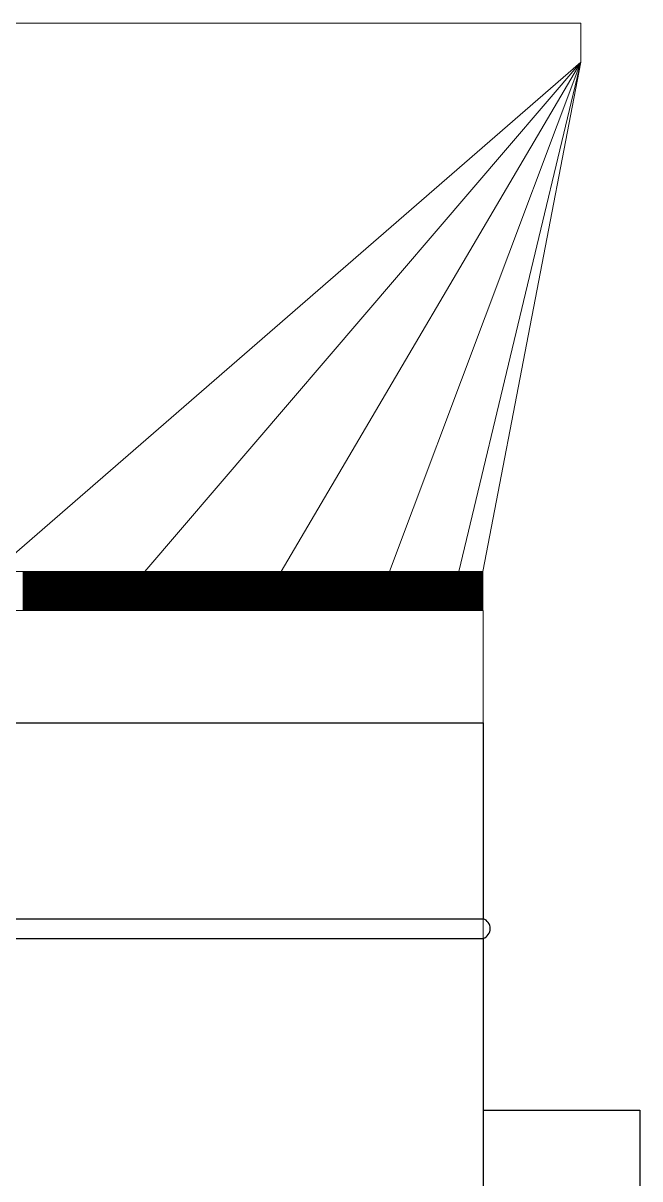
# Model space of a CAD drawing. Extents: x -57174 to 10055, y -18330 to 89882.
# Drawn here: x -39091.1 to -38933.6, y 67433 to 67728.1 of the extents above; entities that cross this region are included whole.
import ezdxf

# ---------------------------------------------------------------- set-up
doc = ezdxf.new("R2010")
doc.units = 0
doc.header["$LTSCALE"] = 50
doc.header["$MEASUREMENT"] = 0
doc.layers.get('0').update_dxf_attribs({"color": 8, "linetype": 'CONTINUOUS'})
doc.layers.add('CAV', color=150, linetype='CONTINUOUS')
doc.layers.add('SUPPLY', color=6, linetype='CONTINUOUS')

# ---------------------------------------------------------------- blocks, each defined once
blk = doc.blocks.new('CAV 250 DIA')
for p, q in [((0, 400), (250, 400)), ((250, 400), (250, 350)), ((0, 350), (250, 350)), ((0, 345), (250, 345)), ((250, 345), (250, 55)), ((250, 301.14), (290, 301.14)), ((290, 301.14), (290, 119.14))]:
    blk.add_line(p, q)
blk.add_arc((249.12, 347.5), 2.65, 289.4366, 70.5634)

msp = doc.modelspace()

# ---------------------------------------------------------------- linework, layer by layer
at = {"layer": 'SUPPLY', "lineweight": 0}
msp.add_line((-38973.59, 67578.11, 3375), (-38973.59, 67107.28, 3375), dxfattribs=at)
at = {"layer": 'SUPPLY', "lineweight": 0, "elevation": 3592.94, "flags": 128}
for points in [[(-39098.61, 67588.12), (-38948.71, 67718.11), (-38948.71, 67728.11), (-39248.49, 67728.11)], [(-38973.7, 67588.12), (-39223.5, 67588.12), (-39248.49, 67718.11)], [(-38997.55, 67588.12), (-38948.71, 67718.11), (-39060.01, 67588.12)], [(-38979.81, 67588.12), (-38948.71, 67718.11), (-39025.19, 67588.12)], [(-38973.7, 67588.12), (-38948.71, 67718.11)], [(-38973.7, 67578.11), (-39223.5, 67578.11), (-39223.5, 67588.12)], [(-39091.09, 67588.12), (-39091.09, 67578.11)], [(-39090.83, 67588.12), (-39090.83, 67578.11)], [(-39090.63, 67588.12), (-39090.63, 67578.11)], [(-39090.38, 67588.12), (-39090.38, 67578.11)], [(-39090.17, 67588.12), (-39090.17, 67578.11)], [(-39090.15, 67588.12), (-39090.15, 67578.11)], [(-39089.9, 67588.12), (-39089.9, 67578.11)], [(-39089.7, 67588.12), (-39089.7, 67578.11)], [(-39089.45, 67588.12), (-39089.45, 67578.11)], [(-39089.24, 67588.12), (-39089.24, 67578.11)], [(-39089.22, 67588.12), (-39089.22, 67578.11)], [(-39088.97, 67588.12), (-39088.97, 67578.11)], [(-39088.75, 67588.12), (-39088.75, 67578.11)], [(-39088.51, 67588.12), (-39088.51, 67578.11)], [(-39088.29, 67588.12), (-39088.29, 67578.11)], [(-39088.28, 67588.12), (-39088.28, 67578.11)], [(-39088.03, 67588.12), (-39088.03, 67578.11)], [(-39087.82, 67588.12), (-39087.82, 67578.11)], [(-39087.57, 67588.12), (-39087.57, 67578.11)], [(-39087.36, 67588.12), (-39087.36, 67578.11)], [(-39087.35, 67588.12), (-39087.35, 67578.11)], [(-39087.1, 67588.12), (-39087.1, 67578.11)], [(-39086.89, 67588.12), (-39086.89, 67578.11)], [(-39086.64, 67588.12), (-39086.64, 67578.11)], [(-39086.43, 67588.12), (-39086.43, 67578.11)], [(-39086.42, 67588.12), (-39086.42, 67578.11)], [(-39086.16, 67588.12), (-39086.16, 67578.11)], [(-39085.96, 67588.12), (-39085.96, 67578.11)], [(-39085.71, 67588.12), (-39085.71, 67578.11)], [(-39085.5, 67588.12), (-39085.5, 67578.11)], [(-39085.47, 67588.12), (-39085.47, 67578.11)], [(-39085.23, 67588.12), (-39085.23, 67578.11)], [(-39085.01, 67588.12), (-39085.01, 67578.11)], [(-39084.78, 67588.12), (-39084.78, 67578.11)], [(-39084.55, 67588.12), (-39084.55, 67578.11)], [(-39084.54, 67588.12), (-39084.54, 67578.11)], [(-39084.29, 67588.12), (-39084.29, 67578.11)], [(-39084.08, 67588.12), (-39084.08, 67578.11)], [(-39083.83, 67588.12), (-39083.83, 67578.11)], [(-39083.62, 67588.12), (-39083.62, 67578.11)], [(-39083.61, 67588.12), (-39083.61, 67578.11)], [(-39083.36, 67588.12), (-39083.36, 67578.11)], [(-39083.15, 67588.12), (-39083.15, 67578.11)], [(-39082.9, 67588.12), (-39082.9, 67578.11)], [(-39082.69, 67588.12), (-39082.69, 67578.11)], [(-39082.68, 67588.12), (-39082.68, 67578.11)], [(-39082.43, 67588.12), (-39082.43, 67578.11)], [(-39082.22, 67588.12), (-39082.22, 67578.11)], [(-39081.97, 67588.12), (-39081.97, 67578.11)], [(-39081.76, 67588.12), (-39081.76, 67578.11)], [(-39081.75, 67588.12), (-39081.75, 67578.11)], [(-39081.49, 67588.12), (-39081.49, 67578.11)], [(-39081.29, 67588.12), (-39081.29, 67578.11)], [(-39081.04, 67588.12), (-39081.04, 67578.11)], [(-39080.83, 67588.12), (-39080.83, 67578.11)], [(-39080.81, 67588.12), (-39080.81, 67578.11)], [(-39080.56, 67588.12), (-39080.56, 67578.11)], [(-39080.36, 67588.12), (-39080.36, 67578.11)], [(-39080.11, 67588.12), (-39080.11, 67578.11)], [(-39079.9, 67588.12), (-39079.9, 67578.11)], [(-39079.88, 67588.12), (-39079.88, 67578.11)], [(-39079.63, 67588.12), (-39079.63, 67578.11)], [(-39079.43, 67588.12), (-39079.43, 67578.11)], [(-39079.19, 67588.12), (-39079.19, 67578.11)], [(-39078.98, 67588.12), (-39078.98, 67578.11)], [(-39078.95, 67588.12), (-39078.95, 67578.11)], [(-39078.72, 67588.12), (-39078.72, 67578.11)], [(-39078.51, 67588.12), (-39078.51, 67578.11)], [(-39078.26, 67588.12), (-39078.26, 67578.11)], [(-39078.05, 67588.12), (-39078.05, 67578.11)], [(-39078.04, 67588.12), (-39078.04, 67578.11)], [(-39077.79, 67588.12), (-39077.79, 67578.11)], [(-39077.58, 67588.12), (-39077.58, 67578.11)], [(-39077.33, 67588.12), (-39077.33, 67578.11)], [(-39077.12, 67588.12), (-39077.12, 67578.11)], [(-39077.11, 67588.12), (-39077.11, 67578.11)], [(-39076.85, 67588.12), (-39076.85, 67578.11)], [(-39076.65, 67588.12), (-39076.65, 67578.11)], [(-39076.41, 67588.12), (-39076.41, 67578.11)], [(-39076.2, 67588.12), (-39076.2, 67578.11)], [(-39076.17, 67588.12), (-39076.17, 67578.11)], [(-39075.94, 67588.12), (-39075.94, 67578.11)], [(-39075.73, 67588.12), (-39075.73, 67578.11)], [(-39075.48, 67588.12), (-39075.48, 67578.11)], [(-39075.27, 67588.12), (-39075.27, 67578.11)], [(-39075.26, 67588.12), (-39075.26, 67578.11)], [(-39075.01, 67588.12), (-39075.01, 67578.11)], [(-39074.8, 67588.12), (-39074.8, 67578.11)], [(-39074.56, 67588.12), (-39074.56, 67578.11)], [(-39074.36, 67588.12), (-39074.36, 67578.11)], [(-39074.33, 67588.12), (-39074.33, 67578.11)], [(-39074.09, 67588.12), (-39074.09, 67578.11)], [(-39073.88, 67588.12), (-39073.88, 67578.11)], [(-39073.63, 67588.12), (-39073.63, 67578.11)], [(-39073.43, 67588.12), (-39073.43, 67578.11)], [(-39073.41, 67588.12), (-39073.41, 67578.11)], [(-39073.17, 67588.12), (-39073.17, 67578.11)], [(-39072.97, 67588.12), (-39072.97, 67578.11)], [(-39072.72, 67588.12), (-39072.72, 67578.11)], [(-39072.51, 67588.12), (-39072.51, 67578.11)], [(-39072.49, 67588.12), (-39072.49, 67578.11)], [(-39072.24, 67588.12), (-39072.24, 67578.11)], [(-39072.05, 67588.12), (-39072.05, 67578.11)], [(-39071.8, 67588.12), (-39071.8, 67578.11)], [(-39071.59, 67588.12), (-39071.59, 67578.11)], [(-39071.58, 67588.12), (-39071.58, 67578.11)], [(-39071.33, 67588.12), (-39071.33, 67578.11)], [(-39071.12, 67588.12), (-39071.12, 67578.11)], [(-39070.88, 67588.12), (-39070.88, 67578.11)], [(-39070.68, 67588.12), (-39070.68, 67578.11)], [(-39070.66, 67588.12), (-39070.66, 67578.11)], [(-39070.41, 67588.12), (-39070.41, 67578.11)], [(-39070.22, 67588.12), (-39070.22, 67578.11)], [(-39069.97, 67588.12), (-39069.97, 67578.11)], [(-39069.76, 67588.12), (-39069.76, 67578.11)], [(-39069.75, 67588.12), (-39069.75, 67578.11)], [(-39069.51, 67588.12), (-39069.51, 67578.11)], [(-39069.3, 67588.12), (-39069.3, 67578.11)], [(-39069.05, 67588.12), (-39069.05, 67578.11)], [(-39068.84, 67588.12), (-39068.84, 67578.11)], [(-39068.83, 67588.12), (-39068.83, 67578.11)], [(-39068.59, 67588.12), (-39068.59, 67578.11)], [(-39068.39, 67588.12), (-39068.39, 67578.11)], [(-39068.15, 67588.12), (-39068.15, 67578.11)], [(-39067.94, 67588.12), (-39067.94, 67578.11)], [(-39067.91, 67588.12), (-39067.91, 67578.11)], [(-39067.68, 67588.12), (-39067.68, 67578.11)], [(-39067.47, 67588.12), (-39067.47, 67578.11)], [(-39067.23, 67588.12), (-39067.23, 67578.11)], [(-39067.03, 67588.12), (-39067.03, 67578.11)], [(-39067.01, 67588.12), (-39067.01, 67578.11)], [(-39066.78, 67588.12), (-39066.78, 67578.11)], [(-39066.57, 67588.12), (-39066.57, 67578.11)], [(-39066.33, 67588.12), (-39066.33, 67578.11)], [(-39066.13, 67588.12), (-39066.13, 67578.11)], [(-39066.11, 67588.12), (-39066.11, 67578.11)], [(-39065.86, 67588.12), (-39065.86, 67578.11)], [(-39065.65, 67588.12), (-39065.65, 67578.11)], [(-39065.42, 67588.12), (-39065.42, 67578.11)], [(-39065.21, 67588.12), (-39065.21, 67578.11)], [(-39065.19, 67588.12), (-39065.19, 67578.11)], [(-39064.96, 67588.12), (-39064.96, 67578.11)], [(-39064.75, 67588.12), (-39064.75, 67578.11)], [(-39064.51, 67588.12), (-39064.51, 67578.11)], [(-39064.31, 67588.12), (-39064.31, 67578.11)], [(-39064.29, 67588.12), (-39064.29, 67578.11)], [(-39064.06, 67588.12), (-39064.06, 67578.11)], [(-39063.85, 67588.12), (-39063.85, 67578.11)], [(-39063.61, 67588.12), (-39063.61, 67578.11)], [(-39063.41, 67588.12), (-39063.41, 67578.11)], [(-39063.39, 67588.12), (-39063.39, 67578.11)], [(-39063.15, 67588.12), (-39063.15, 67578.11)], [(-39062.95, 67588.12), (-39062.95, 67578.11)], [(-39062.71, 67588.12), (-39062.71, 67578.11)], [(-39062.5, 67588.12), (-39062.5, 67578.11)], [(-39062.49, 67588.12), (-39062.49, 67578.11)], [(-39062.25, 67588.12), (-39062.25, 67578.11)], [(-39062.05, 67588.12), (-39062.05, 67578.11)], [(-39061.81, 67588.12), (-39061.81, 67578.11)], [(-39061.62, 67588.12), (-39061.62, 67578.11)], [(-39061.59, 67588.12), (-39061.59, 67578.11)], [(-39061.35, 67588.12), (-39061.35, 67578.11)], [(-39061.16, 67588.12), (-39061.16, 67578.11)], [(-39060.91, 67588.12), (-39060.91, 67578.11)], [(-39060.72, 67588.12), (-39060.72, 67578.11)], [(-39060.7, 67588.12), (-39060.7, 67578.11)], [(-39060.47, 67588.12), (-39060.47, 67578.11)], [(-39060.26, 67588.12), (-39060.26, 67578.11)], [(-39060.02, 67588.12), (-39060.02, 67578.11)], [(-39059.81, 67588.12), (-39059.81, 67578.11)], [(-39059.8, 67588.12), (-39059.8, 67578.11)], [(-39059.56, 67588.12), (-39059.56, 67578.11)], [(-39059.37, 67588.12), (-39059.37, 67578.11)], [(-39059.14, 67588.12), (-39059.14, 67578.11)], [(-39059.11, 67588.12), (-39059.11, 67578.11)], [(-39058.93, 67588.12), (-39058.93, 67578.11)], [(-39058.91, 67588.12), (-39058.91, 67578.11)], [(-39058.68, 67588.12), (-39058.68, 67578.11)], [(-39058.47, 67588.12), (-39058.47, 67578.11)], [(-39058.23, 67588.12), (-39058.23, 67578.11)], [(-39058.22, 67588.12), (-39058.22, 67578.11)], [(-39058.04, 67588.12), (-39058.04, 67578.11)], [(-39058.03, 67588.12), (-39058.03, 67578.11)], [(-39057.79, 67588.12), (-39057.79, 67578.11)], [(-39057.58, 67588.12), (-39057.58, 67578.11)], [(-39057.35, 67588.12), (-39057.35, 67578.11)], [(-39057.33, 67588.12), (-39057.33, 67578.11)], [(-39057.15, 67588.12), (-39057.15, 67578.11)], [(-39057.14, 67588.12), (-39057.14, 67578.11)], [(-39056.9, 67588.12), (-39056.9, 67578.11)], [(-39056.7, 67588.12), (-39056.7, 67578.11)], [(-39056.46, 67588.12), (-39056.46, 67578.11)], [(-39056.45, 67588.12), (-39056.45, 67578.11)], [(-39056.27, 67588.12), (-39056.27, 67578.11)], [(-39056.25, 67588.12), (-39056.25, 67578.11)], [(-39056.02, 67588.12), (-39056.02, 67578.11)], [(-39055.81, 67588.12), (-39055.81, 67578.11)], [(-39055.59, 67588.12), (-39055.59, 67578.11)], [(-39055.56, 67588.12), (-39055.56, 67578.11)], [(-39055.38, 67588.12), (-39055.38, 67578.11)], [(-39055.37, 67588.12), (-39055.37, 67578.11)], [(-39055.13, 67588.12), (-39055.13, 67578.11)], [(-39054.94, 67588.12), (-39054.94, 67578.11)], [(-39054.7, 67588.12), (-39054.7, 67578.11)], [(-39054.69, 67588.12), (-39054.69, 67578.11)], [(-39054.51, 67588.12), (-39054.51, 67578.11)], [(-39054.48, 67588.12), (-39054.48, 67578.11)], [(-39054.26, 67588.12), (-39054.26, 67578.11)], [(-39054.05, 67588.12), (-39054.05, 67578.11)], [(-39053.83, 67588.12), (-39053.83, 67578.11)], [(-39053.8, 67588.12), (-39053.8, 67578.11)], [(-39053.62, 67588.12), (-39053.62, 67578.11)], [(-39053.61, 67588.12), (-39053.61, 67578.11)], [(-39053.37, 67588.12), (-39053.37, 67578.11)], [(-39053.18, 67588.12), (-39053.18, 67578.11)], [(-39052.94, 67588.12), (-39052.94, 67578.11)], [(-39052.93, 67588.12), (-39052.93, 67578.11)], [(-39052.75, 67588.12), (-39052.75, 67578.11)], [(-39052.74, 67588.12), (-39052.74, 67578.11)], [(-39052.5, 67588.12), (-39052.5, 67578.11)], [(-39052.31, 67588.12), (-39052.31, 67578.11)], [(-39052.07, 67588.12), (-39052.07, 67578.11)], [(-39052.06, 67588.12), (-39052.06, 67578.11)], [(-39051.88, 67588.12), (-39051.88, 67578.11)], [(-39051.86, 67588.12), (-39051.86, 67578.11)], [(-39051.63, 67588.12), (-39051.63, 67578.11)], [(-39051.44, 67588.12), (-39051.44, 67578.11)], [(-39051.2, 67588.12), (-39051.2, 67578.11)], [(-39051.18, 67588.12), (-39051.18, 67578.11)], [(-39051.01, 67588.12), (-39051.01, 67578.11)], [(-39050.99, 67588.12), (-39050.99, 67578.11)], [(-39050.76, 67588.12), (-39050.76, 67578.11)], [(-39050.56, 67588.12), (-39050.56, 67578.11)], [(-39050.34, 67588.12), (-39050.34, 67578.11)], [(-39050.31, 67588.12), (-39050.31, 67578.11)], [(-39050.15, 67588.12), (-39050.15, 67578.11)], [(-39050.12, 67588.12), (-39050.12, 67578.11)], [(-39049.9, 67588.12), (-39049.9, 67578.11)], [(-39049.71, 67588.12), (-39049.71, 67578.11)], [(-39049.47, 67588.12), (-39049.47, 67578.11)], [(-39049.46, 67588.12), (-39049.46, 67578.11)], [(-39049.28, 67588.12), (-39049.28, 67578.11)], [(-39049.26, 67588.12), (-39049.26, 67578.11)], [(-39049.03, 67588.12), (-39049.03, 67578.11)], [(-39048.83, 67588.12), (-39048.83, 67578.11)], [(-39048.61, 67588.12), (-39048.61, 67578.11)], [(-39048.6, 67588.12), (-39048.6, 67578.11)], [(-39048.42, 67588.12), (-39048.42, 67578.11)], [(-39048.41, 67588.12), (-39048.41, 67578.11)], [(-39048.17, 67588.12), (-39048.17, 67578.11)], [(-39047.98, 67588.12), (-39047.98, 67578.11)], [(-39047.76, 67588.12), (-39047.76, 67578.11)], [(-39047.73, 67588.12), (-39047.73, 67578.11)], [(-39047.56, 67588.12), (-39047.56, 67578.11)], [(-39047.53, 67588.12), (-39047.53, 67578.11)], [(-39047.31, 67588.12), (-39047.31, 67578.11)], [(-39047.12, 67588.12), (-39047.12, 67578.11)], [(-39046.9, 67588.12), (-39046.9, 67578.11)], [(-39046.88, 67588.12), (-39046.88, 67578.11)], [(-39046.71, 67588.12), (-39046.71, 67578.11)], [(-39046.69, 67588.12), (-39046.69, 67578.11)], [(-39046.46, 67588.12), (-39046.46, 67578.11)], [(-39046.26, 67588.12), (-39046.26, 67578.11)], [(-39046.04, 67588.12), (-39046.04, 67578.11)], [(-39046.03, 67588.12), (-39046.03, 67578.11)], [(-39045.85, 67588.12), (-39045.85, 67578.11)], [(-39045.83, 67588.12), (-39045.83, 67578.11)], [(-39045.61, 67588.12), (-39045.61, 67578.11)], [(-39045.42, 67588.12), (-39045.42, 67578.11)], [(-39045.18, 67588.12), (-39045.18, 67578.11)], [(-39045.17, 67588.12), (-39045.17, 67578.11)], [(-39044.99, 67588.12), (-39044.99, 67578.11)], [(-39044.98, 67588.12), (-39044.98, 67578.11)], [(-39044.76, 67588.12), (-39044.76, 67578.11)], [(-39044.56, 67588.12), (-39044.56, 67578.11)], [(-39044.34, 67588.12), (-39044.34, 67578.11)], [(-39044.33, 67588.12), (-39044.33, 67578.11)], [(-39044.15, 67588.12), (-39044.15, 67578.11)], [(-39044.14, 67588.12), (-39044.14, 67578.11)], [(-39043.91, 67588.12), (-39043.91, 67578.11)], [(-39043.72, 67588.12), (-39043.72, 67578.11)], [(-39043.5, 67588.12), (-39043.5, 67578.11)], [(-39043.48, 67588.12), (-39043.48, 67578.11)], [(-39043.31, 67588.12), (-39043.31, 67578.11)], [(-39043.29, 67588.12), (-39043.29, 67578.11)], [(-39043.07, 67588.12), (-39043.07, 67578.11)], [(-39042.88, 67588.12), (-39042.88, 67578.11)], [(-39042.66, 67588.12), (-39042.66, 67578.11)], [(-39042.64, 67588.12), (-39042.64, 67578.11)], [(-39042.47, 67588.12), (-39042.47, 67578.11)], [(-39042.45, 67588.12), (-39042.45, 67578.11)], [(-39042.23, 67588.12), (-39042.23, 67578.11)], [(-39042.04, 67588.12), (-39042.04, 67578.11)], [(-39041.81, 67588.12), (-39041.81, 67578.11)], [(-39041.8, 67588.12), (-39041.8, 67578.11)], [(-39041.64, 67588.12), (-39041.64, 67578.11)], [(-39041.61, 67588.12), (-39041.61, 67578.11)], [(-39041.39, 67588.12), (-39041.39, 67578.11)], [(-39041.21, 67588.12), (-39041.21, 67578.11)], [(-39040.99, 67588.12), (-39040.99, 67578.11)], [(-39040.97, 67588.12), (-39040.97, 67578.11)], [(-39040.8, 67588.12), (-39040.8, 67578.11)], [(-39040.78, 67588.12), (-39040.78, 67578.11)], [(-39040.56, 67588.12), (-39040.56, 67578.11)], [(-39040.37, 67588.12), (-39040.37, 67578.11)], [(-39040.15, 67588.12), (-39040.15, 67578.11)], [(-39040.13, 67588.12), (-39040.13, 67578.11)], [(-39039.97, 67588.12), (-39039.97, 67578.11)], [(-39039.95, 67588.12), (-39039.95, 67578.11)], [(-39039.73, 67588.12), (-39039.73, 67578.11)], [(-39039.54, 67588.12), (-39039.54, 67578.11)], [(-39039.32, 67588.12), (-39039.32, 67578.11)], [(-39039.3, 67588.12), (-39039.3, 67578.11)], [(-39039.14, 67588.12), (-39039.14, 67578.11)], [(-39039.13, 67588.12), (-39039.13, 67578.11)], [(-39038.9, 67588.12), (-39038.9, 67578.11)], [(-39038.71, 67588.12), (-39038.71, 67578.11)], [(-39038.5, 67588.12), (-39038.5, 67578.11)], [(-39038.48, 67588.12), (-39038.48, 67578.11)], [(-39038.31, 67588.12), (-39038.31, 67578.11)], [(-39038.3, 67588.12), (-39038.3, 67578.11)], [(-39038.08, 67588.12), (-39038.08, 67578.11)], [(-39037.9, 67588.12), (-39037.9, 67578.11)], [(-39037.68, 67588.12), (-39037.68, 67578.11)], [(-39037.66, 67588.12), (-39037.66, 67578.11)], [(-39037.48, 67588.12), (-39037.48, 67578.11)], [(-39037.47, 67588.12), (-39037.47, 67578.11)], [(-39037.26, 67588.12), (-39037.26, 67578.11)], [(-39037.07, 67588.12), (-39037.07, 67578.11)], [(-39036.86, 67588.12), (-39036.86, 67578.11)], [(-39036.83, 67588.12), (-39036.83, 67578.11)], [(-39036.67, 67588.12), (-39036.67, 67578.11)], [(-39036.66, 67588.12), (-39036.66, 67578.11)], [(-39036.44, 67588.12), (-39036.44, 67578.11)], [(-39036.26, 67588.12), (-39036.26, 67578.11)], [(-39036.04, 67588.12), (-39036.04, 67578.11)], [(-39036.02, 67588.12), (-39036.02, 67578.11)], [(-39035.86, 67588.12), (-39035.86, 67578.11)], [(-39035.84, 67588.12), (-39035.84, 67578.11)], [(-39035.62, 67588.12), (-39035.62, 67578.11)], [(-39035.45, 67588.12), (-39035.45, 67578.11)], [(-39035.24, 67588.12), (-39035.24, 67578.11)], [(-39035.21, 67588.12), (-39035.21, 67578.11)], [(-39035.05, 67588.12), (-39035.05, 67578.11)], [(-39035.03, 67588.12), (-39035.03, 67578.11)], [(-39034.82, 67588.12), (-39034.82, 67578.11)], [(-39034.63, 67588.12), (-39034.63, 67578.11)], [(-39034.43, 67588.12), (-39034.43, 67578.11)], [(-39034.41, 67588.12), (-39034.41, 67578.11)], [(-39034.25, 67588.12), (-39034.25, 67578.11)], [(-39034.23, 67588.12), (-39034.23, 67578.11)], [(-39034.01, 67588.12), (-39034.01, 67578.11)], [(-39033.83, 67588.12), (-39033.83, 67578.11)], [(-39033.61, 67588.12), (-39033.61, 67578.11)], [(-39033.6, 67588.12), (-39033.6, 67578.11)], [(-39033.44, 67588.12), (-39033.44, 67578.11)], [(-39033.42, 67588.12), (-39033.42, 67578.11)], [(-39033.21, 67588.12), (-39033.21, 67578.11)], [(-39033.04, 67588.12), (-39033.04, 67578.11)], [(-39032.81, 67588.12), (-39032.81, 67578.11)], [(-39032.8, 67588.12), (-39032.8, 67578.11)], [(-39032.64, 67588.12), (-39032.64, 67578.11)], [(-39032.62, 67588.12), (-39032.62, 67578.11)], [(-39032.42, 67588.12), (-39032.42, 67578.11)], [(-39032.24, 67588.12), (-39032.24, 67578.11)], [(-39032.02, 67588.12), (-39032.02, 67578.11)], [(-39032, 67588.12), (-39032, 67578.11)], [(-39031.84, 67588.12), (-39031.84, 67578.11)], [(-39031.82, 67588.12), (-39031.82, 67578.11)], [(-39031.62, 67588.12), (-39031.62, 67578.11)], [(-39031.44, 67588.12), (-39031.44, 67578.11)], [(-39031.23, 67588.12), (-39031.23, 67578.11)], [(-39031.22, 67588.12), (-39031.22, 67578.11)], [(-39031.06, 67588.12), (-39031.06, 67578.11)], [(-39031.04, 67588.12), (-39031.04, 67578.11)], [(-39030.83, 67588.12), (-39030.83, 67578.11)], [(-39030.66, 67588.12), (-39030.66, 67578.11)], [(-39030.44, 67588.12), (-39030.44, 67578.11)], [(-39030.42, 67588.12), (-39030.42, 67578.11)], [(-39030.26, 67588.12), (-39030.26, 67578.11)], [(-39030.24, 67588.12), (-39030.24, 67578.11)], [(-39030.04, 67588.12), (-39030.04, 67578.11)], [(-39029.86, 67588.12), (-39029.86, 67578.11)], [(-39029.65, 67588.12), (-39029.65, 67578.11)], [(-39029.64, 67588.12), (-39029.64, 67578.11)], [(-39029.48, 67588.12), (-39029.48, 67578.11)], [(-39029.46, 67588.12), (-39029.46, 67578.11)], [(-39029.25, 67588.12), (-39029.25, 67578.11)], [(-39029.08, 67588.12), (-39029.08, 67578.11)], [(-39028.87, 67588.12), (-39028.87, 67578.11)], [(-39028.85, 67588.12), (-39028.85, 67578.11)], [(-39028.71, 67588.12), (-39028.71, 67578.11)], [(-39028.68, 67588.12), (-39028.68, 67578.11)], [(-39028.48, 67588.12), (-39028.48, 67578.11)], [(-39028.31, 67588.12), (-39028.31, 67578.11)], [(-39028.1, 67588.12), (-39028.1, 67578.11)], [(-39028.09, 67588.12), (-39028.09, 67578.11)], [(-39027.92, 67588.12), (-39027.92, 67578.11)], [(-39027.91, 67588.12), (-39027.91, 67578.11)], [(-39027.7, 67588.12), (-39027.7, 67578.11)], [(-39027.52, 67588.12), (-39027.52, 67578.11)], [(-39027.32, 67588.12), (-39027.32, 67578.11)], [(-39027.3, 67588.12), (-39027.3, 67578.11)], [(-39027.15, 67588.12), (-39027.15, 67578.11)], [(-39027.14, 67588.12), (-39027.14, 67578.11)], [(-39026.93, 67588.12), (-39026.93, 67578.11)], [(-39026.76, 67588.12), (-39026.76, 67578.11)], [(-39026.55, 67588.12), (-39026.55, 67578.11)], [(-39026.53, 67588.12), (-39026.53, 67578.11)], [(-39026.39, 67588.12), (-39026.39, 67578.11)], [(-39026.37, 67588.12), (-39026.37, 67578.11)], [(-39026.16, 67588.12), (-39026.16, 67578.11)], [(-39025.99, 67588.12), (-39025.99, 67578.11)], [(-39025.8, 67588.12), (-39025.8, 67578.11)], [(-39025.78, 67588.12), (-39025.78, 67578.11)], [(-39025.62, 67588.12), (-39025.62, 67578.11)], [(-39025.6, 67588.12), (-39025.6, 67578.11)], [(-39025.4, 67588.12), (-39025.4, 67578.11)], [(-39025.23, 67588.12), (-39025.23, 67578.11)], [(-39025.03, 67588.12), (-39025.03, 67578.11)], [(-39025.01, 67588.12), (-39025.01, 67578.11)], [(-39024.86, 67588.12), (-39024.86, 67578.11)], [(-39024.85, 67588.12), (-39024.85, 67578.11)], [(-39024.64, 67588.12), (-39024.64, 67578.11)], [(-39024.47, 67588.12), (-39024.47, 67578.11)], [(-39024.27, 67588.12), (-39024.27, 67578.11)], [(-39024.26, 67588.12), (-39024.26, 67578.11)], [(-39024.1, 67588.12), (-39024.1, 67578.11)], [(-39024.08, 67588.12), (-39024.08, 67578.11)], [(-39023.89, 67588.12), (-39023.89, 67578.11)], [(-39023.71, 67588.12), (-39023.71, 67578.11)], [(-39023.52, 67588.12), (-39023.52, 67578.11)], [(-39023.5, 67588.12), (-39023.5, 67578.11)], [(-39023.36, 67588.12), (-39023.36, 67578.11)], [(-39023.34, 67588.12), (-39023.34, 67578.11)], [(-39023.14, 67588.12), (-39023.14, 67578.11)], [(-39022.97, 67588.12), (-39022.97, 67578.11)], [(-39022.77, 67588.12), (-39022.77, 67578.11)], [(-39022.75, 67588.12), (-39022.75, 67578.11)], [(-39022.6, 67588.12), (-39022.6, 67578.11)], [(-39022.59, 67588.12), (-39022.59, 67578.11)], [(-39022.4, 67588.12), (-39022.4, 67578.11)], [(-39022.22, 67588.12), (-39022.22, 67578.11)], [(-39022.03, 67588.12), (-39022.03, 67578.11)], [(-39022.01, 67588.12), (-39022.01, 67578.11)], [(-39021.86, 67588.12), (-39021.86, 67578.11)], [(-39021.85, 67588.12), (-39021.85, 67578.11)], [(-39021.64, 67588.12), (-39021.64, 67578.11)], [(-39021.48, 67588.12), (-39021.48, 67578.11)], [(-39021.29, 67588.12), (-39021.29, 67578.11)], [(-39021.27, 67588.12), (-39021.27, 67578.11)], [(-39021.13, 67588.12), (-39021.13, 67578.11)], [(-39021.11, 67588.12), (-39021.11, 67578.11)], [(-39020.9, 67588.12), (-39020.9, 67578.11)], [(-39020.74, 67588.12), (-39020.74, 67578.11)], [(-39020.55, 67588.12), (-39020.55, 67578.11)], [(-39020.53, 67588.12), (-39020.53, 67578.11)], [(-39020.39, 67588.12), (-39020.39, 67578.11)], [(-39020.37, 67588.12), (-39020.37, 67578.11)], [(-39020.18, 67588.12), (-39020.18, 67578.11)], [(-39020.02, 67588.12), (-39020.02, 67578.11)], [(-39019.82, 67588.12), (-39019.82, 67578.11)], [(-39019.81, 67588.12), (-39019.81, 67578.11)], [(-39019.66, 67588.12), (-39019.66, 67578.11)], [(-39019.65, 67588.12), (-39019.65, 67578.11)], [(-39019.46, 67588.12), (-39019.46, 67578.11)], [(-39019.28, 67588.12), (-39019.28, 67578.11)], [(-39019.09, 67588.12), (-39019.09, 67578.11)], [(-39019.07, 67588.12), (-39019.07, 67578.11)], [(-39018.92, 67588.12), (-39018.92, 67578.11)], [(-39018.91, 67588.12), (-39018.91, 67578.11)], [(-39018.72, 67588.12), (-39018.72, 67578.11)], [(-39018.57, 67588.12), (-39018.57, 67578.11)], [(-39018.38, 67588.12), (-39018.38, 67578.11)], [(-39018.36, 67588.12), (-39018.36, 67578.11)], [(-39018.21, 67588.12), (-39018.21, 67578.11)], [(-39018.2, 67588.12), (-39018.2, 67578.11)], [(-39018.01, 67588.12), (-39018.01, 67578.11)], [(-39017.84, 67588.12), (-39017.84, 67578.11)], [(-39017.65, 67588.12), (-39017.65, 67578.11)], [(-39017.64, 67588.12), (-39017.64, 67578.11)], [(-39017.49, 67588.12), (-39017.49, 67578.11)], [(-39017.48, 67588.12), (-39017.48, 67578.11)], [(-39017.28, 67588.12), (-39017.28, 67578.11)], [(-39017.14, 67588.12), (-39017.14, 67578.11)], [(-39016.94, 67588.12), (-39016.94, 67578.11)], [(-39016.93, 67588.12), (-39016.93, 67578.11)], [(-39016.78, 67588.12), (-39016.78, 67578.11)], [(-39016.77, 67588.12), (-39016.77, 67578.11)], [(-39016.57, 67588.12), (-39016.57, 67578.11)], [(-39016.43, 67588.12), (-39016.43, 67578.11)], [(-39016.23, 67588.12), (-39016.23, 67578.11)], [(-39016.22, 67588.12), (-39016.22, 67578.11)], [(-39016.07, 67588.12), (-39016.07, 67578.11)], [(-39016.06, 67588.12), (-39016.06, 67578.11)], [(-39015.88, 67588.12), (-39015.88, 67578.11)], [(-39015.72, 67588.12), (-39015.72, 67578.11)], [(-39015.52, 67588.12), (-39015.52, 67578.11)], [(-39015.51, 67588.12), (-39015.51, 67578.11)], [(-39015.38, 67588.12), (-39015.38, 67578.11)], [(-39015.36, 67588.12), (-39015.36, 67578.11)], [(-39015.17, 67588.12), (-39015.17, 67578.11)], [(-39015.01, 67588.12), (-39015.01, 67578.11)], [(-39014.83, 67588.12), (-39014.83, 67578.11)], [(-39014.81, 67588.12), (-39014.81, 67578.11)], [(-39014.67, 67588.12), (-39014.67, 67578.11)], [(-39014.65, 67588.12), (-39014.65, 67578.11)], [(-39014.48, 67588.12), (-39014.48, 67578.11)], [(-39014.31, 67588.12), (-39014.31, 67578.11)], [(-39014.14, 67588.12), (-39014.14, 67578.11)], [(-39014.12, 67588.12), (-39014.12, 67578.11)], [(-39013.97, 67588.12), (-39013.97, 67578.11)], [(-39013.96, 67588.12), (-39013.96, 67578.11)], [(-39013.78, 67588.12), (-39013.78, 67578.11)], [(-39013.63, 67588.12), (-39013.63, 67578.11)], [(-39013.44, 67588.12), (-39013.44, 67578.11)], [(-39013.43, 67588.12), (-39013.43, 67578.11)], [(-39013.29, 67588.12), (-39013.29, 67578.11)], [(-39013.28, 67588.12), (-39013.28, 67578.11)], [(-39013.1, 67588.12), (-39013.1, 67578.11)], [(-39012.94, 67588.12), (-39012.94, 67578.11)], [(-39012.76, 67588.12), (-39012.76, 67578.11)], [(-39012.75, 67588.12), (-39012.75, 67578.11)], [(-39012.61, 67588.12), (-39012.61, 67578.11)], [(-39012.6, 67588.12), (-39012.6, 67578.11)], [(-39012.41, 67588.12), (-39012.41, 67578.11)], [(-39012.26, 67588.12), (-39012.26, 67578.11)], [(-39012.08, 67588.12), (-39012.08, 67578.11)], [(-39012.07, 67588.12), (-39012.07, 67578.11)], [(-39011.93, 67588.12), (-39011.93, 67578.11)], [(-39011.92, 67588.12), (-39011.92, 67578.11)], [(-39011.74, 67588.12), (-39011.74, 67578.11)], [(-39011.58, 67588.12), (-39011.58, 67578.11)], [(-39011.4, 67588.12), (-39011.4, 67578.11)], [(-39011.39, 67588.12), (-39011.39, 67578.11)], [(-39011.25, 67588.12), (-39011.25, 67578.11)], [(-39011.24, 67588.12), (-39011.24, 67578.11)], [(-39011.06, 67588.12), (-39011.06, 67578.11)], [(-39010.91, 67588.12), (-39010.91, 67578.11)], [(-39010.74, 67588.12), (-39010.74, 67578.11)], [(-39010.72, 67588.12), (-39010.72, 67578.11)], [(-39010.59, 67588.12), (-39010.59, 67578.11)], [(-39010.57, 67588.12), (-39010.57, 67578.11)], [(-39010.4, 67588.12), (-39010.4, 67578.11)], [(-39010.25, 67588.12), (-39010.25, 67578.11)], [(-39010.07, 67588.12), (-39010.07, 67578.11)], [(-39010.06, 67588.12), (-39010.06, 67578.11)], [(-39009.92, 67588.12), (-39009.92, 67578.11)], [(-39009.91, 67588.12), (-39009.91, 67578.11)], [(-39009.73, 67588.12), (-39009.73, 67578.11)], [(-39009.58, 67588.12), (-39009.58, 67578.11)], [(-39009.41, 67588.12), (-39009.41, 67578.11)], [(-39009.39, 67588.12), (-39009.39, 67578.11)], [(-39009.26, 67588.12), (-39009.26, 67578.11)], [(-39009.24, 67588.12), (-39009.24, 67578.11)], [(-39009.08, 67588.12), (-39009.08, 67578.11)], [(-39008.93, 67588.12), (-39008.93, 67578.11)], [(-39008.76, 67588.12), (-39008.76, 67578.11)], [(-39008.74, 67588.12), (-39008.74, 67578.11)], [(-39008.61, 67588.12), (-39008.61, 67578.11)], [(-39008.59, 67588.12), (-39008.59, 67578.11)], [(-39008.42, 67588.12), (-39008.42, 67578.11)], [(-39008.28, 67588.12), (-39008.28, 67578.11)], [(-39008.11, 67588.12), (-39008.11, 67578.11)], [(-39008.09, 67588.12), (-39008.09, 67578.11)], [(-39007.96, 67588.12), (-39007.96, 67578.11)], [(-39007.94, 67588.12), (-39007.94, 67578.11)], [(-39007.78, 67588.12), (-39007.78, 67578.11)], [(-39007.63, 67588.12), (-39007.63, 67578.11)], [(-39007.46, 67588.12), (-39007.46, 67578.11)], [(-39007.44, 67588.12), (-39007.44, 67578.11)], [(-39007.32, 67588.12), (-39007.32, 67578.11)], [(-39007.31, 67588.12), (-39007.31, 67578.11)], [(-39007.13, 67588.12), (-39007.13, 67578.11)], [(-39006.98, 67588.12), (-39006.98, 67578.11)], [(-39006.82, 67588.12), (-39006.82, 67578.11)], [(-39006.81, 67588.12), (-39006.81, 67578.11)], [(-39006.67, 67588.12), (-39006.67, 67578.11)], [(-39006.66, 67588.12), (-39006.66, 67578.11)], [(-39006.49, 67588.12), (-39006.49, 67578.11)], [(-39006.35, 67588.12), (-39006.35, 67578.11)], [(-39006.18, 67588.12), (-39006.18, 67578.11)], [(-39006.17, 67588.12), (-39006.17, 67578.11)], [(-39006.04, 67588.12), (-39006.04, 67578.11)], [(-39005.86, 67588.12), (-39005.86, 67578.11)], [(-39005.73, 67588.12), (-39005.73, 67578.11)], [(-39005.55, 67588.12), (-39005.55, 67578.11)], [(-39005.42, 67588.12), (-39005.42, 67578.11)], [(-39005.4, 67588.12), (-39005.4, 67578.11)], [(-39005.24, 67588.12), (-39005.24, 67578.11)], [(-39005.09, 67588.12), (-39005.09, 67578.11)], [(-39004.93, 67588.12), (-39004.93, 67578.11)], [(-39004.91, 67588.12), (-39004.91, 67578.11)], [(-39004.8, 67588.12), (-39004.8, 67578.11)], [(-39004.78, 67588.12), (-39004.78, 67578.11)], [(-39004.62, 67588.12), (-39004.62, 67578.11)], [(-39004.47, 67588.12), (-39004.47, 67578.11)], [(-39004.31, 67588.12), (-39004.31, 67578.11)], [(-39004.17, 67588.12), (-39004.17, 67578.11)], [(-39004.16, 67588.12), (-39004.16, 67578.11)], [(-39004, 67588.12), (-39004, 67578.11)], [(-39003.86, 67588.12), (-39003.86, 67578.11)], [(-39003.7, 67588.12), (-39003.7, 67578.11)], [(-39003.69, 67588.12), (-39003.69, 67578.11)], [(-39003.57, 67588.12), (-39003.57, 67578.11)], [(-39003.55, 67588.12), (-39003.55, 67578.11)], [(-39003.39, 67588.12), (-39003.39, 67578.11)], [(-39003.26, 67588.12), (-39003.26, 67578.11)], [(-39003.1, 67588.12), (-39003.1, 67578.11)], [(-39003.08, 67588.12), (-39003.08, 67578.11)], [(-39002.96, 67588.12), (-39002.96, 67578.11)], [(-39002.95, 67588.12), (-39002.95, 67578.11)], [(-39002.79, 67588.12), (-39002.79, 67578.11)], [(-39002.65, 67588.12), (-39002.65, 67578.11)], [(-39002.49, 67588.12), (-39002.49, 67578.11)], [(-39002.48, 67588.12), (-39002.48, 67578.11)], [(-39002.36, 67588.12), (-39002.36, 67578.11)], [(-39002.34, 67588.12), (-39002.34, 67578.11)], [(-39002.18, 67588.12), (-39002.18, 67578.11)], [(-39002.05, 67588.12), (-39002.05, 67578.11)], [(-39001.9, 67588.12), (-39001.9, 67578.11)], [(-39001.88, 67588.12), (-39001.88, 67578.11)], [(-39001.77, 67588.12), (-39001.77, 67578.11)], [(-39001.75, 67588.12), (-39001.75, 67578.11)], [(-39001.59, 67588.12), (-39001.59, 67578.11)], [(-39001.46, 67588.12), (-39001.46, 67578.11)], [(-39001.31, 67588.12), (-39001.31, 67578.11)], [(-39001.29, 67588.12), (-39001.29, 67578.11)], [(-39001.17, 67588.12), (-39001.17, 67578.11)], [(-39001.16, 67588.12), (-39001.16, 67578.11)], [(-39001, 67588.12), (-39001, 67578.11)], [(-39000.86, 67588.12), (-39000.86, 67578.11)], [(-39000.72, 67588.12), (-39000.72, 67578.11)], [(-39000.7, 67588.12), (-39000.7, 67578.11)], [(-39000.58, 67588.12), (-39000.58, 67578.11)], [(-39000.57, 67588.12), (-39000.57, 67578.11)], [(-39000.42, 67588.12), (-39000.42, 67578.11)], [(-39000.29, 67588.12), (-39000.29, 67578.11)], [(-39000.14, 67588.12), (-39000.14, 67578.11)], [(-39000.13, 67588.12), (-39000.13, 67578.11)], [(-39000.01, 67588.12), (-39000.01, 67578.11)], [(-38999.99, 67588.12), (-38999.99, 67578.11)], [(-38999.84, 67588.12), (-38999.84, 67578.11)], [(-38999.71, 67588.12), (-38999.71, 67578.11)], [(-38999.56, 67588.12), (-38999.56, 67578.11)], [(-38999.55, 67588.12), (-38999.55, 67578.11)], [(-38999.43, 67588.12), (-38999.43, 67578.11)], [(-38999.42, 67588.12), (-38999.42, 67578.11)], [(-38999.27, 67588.12), (-38999.27, 67578.11)], [(-38999.14, 67588.12), (-38999.14, 67578.11)], [(-38998.99, 67588.12), (-38998.99, 67578.11)], [(-38998.97, 67588.12), (-38998.97, 67578.11)], [(-38998.87, 67588.12), (-38998.87, 67578.11)], [(-38998.85, 67588.12), (-38998.85, 67578.11)], [(-38998.71, 67588.12), (-38998.71, 67578.11)], [(-38998.57, 67588.12), (-38998.57, 67578.11)], [(-38998.43, 67588.12), (-38998.43, 67578.11)], [(-38998.41, 67588.12), (-38998.41, 67578.11)], [(-38998.29, 67588.12), (-38998.29, 67578.11)], [(-38998.15, 67588.12), (-38998.15, 67578.11)], [(-38998.01, 67588.12), (-38998.01, 67578.11)], [(-38997.86, 67588.12), (-38997.86, 67578.11)], [(-38997.85, 67588.12), (-38997.85, 67578.11)], [(-38997.75, 67588.12), (-38997.75, 67578.11)], [(-38997.73, 67588.12), (-38997.73, 67578.11)], [(-38997.58, 67588.12), (-38997.58, 67578.11)], [(-38997.47, 67588.12), (-38997.47, 67578.11)], [(-38997.32, 67588.12), (-38997.32, 67578.11)], [(-38997.3, 67588.12), (-38997.3, 67578.11)], [(-38997.18, 67588.12), (-38997.18, 67578.11)], [(-38997.04, 67588.12), (-38997.04, 67578.11)], [(-38996.92, 67588.12), (-38996.92, 67578.11)], [(-38996.77, 67588.12), (-38996.77, 67578.11)], [(-38996.76, 67588.12), (-38996.76, 67578.11)], [(-38996.65, 67588.12), (-38996.65, 67578.11)], [(-38996.64, 67588.12), (-38996.64, 67578.11)], [(-38996.49, 67588.12), (-38996.49, 67578.11)], [(-38996.37, 67588.12), (-38996.37, 67578.11)], [(-38996.22, 67588.12), (-38996.22, 67578.11)], [(-38996.21, 67588.12), (-38996.21, 67578.11)], [(-38996.11, 67588.12), (-38996.11, 67578.11)], [(-38996.09, 67588.12), (-38996.09, 67578.11)], [(-38995.96, 67588.12), (-38995.96, 67578.11)], [(-38995.84, 67588.12), (-38995.84, 67578.11)], [(-38995.69, 67588.12), (-38995.69, 67578.11)], [(-38995.68, 67588.12), (-38995.68, 67578.11)], [(-38995.57, 67588.12), (-38995.57, 67578.11)], [(-38995.56, 67588.12), (-38995.56, 67578.11)], [(-38995.43, 67588.12), (-38995.43, 67578.11)], [(-38995.31, 67588.12), (-38995.31, 67578.11)], [(-38995.16, 67588.12), (-38995.16, 67578.11)], [(-38995.15, 67588.12), (-38995.15, 67578.11)], [(-38995.04, 67588.12), (-38995.04, 67578.11)], [(-38995.03, 67588.12), (-38995.03, 67578.11)], [(-38994.89, 67588.12), (-38994.89, 67578.11)], [(-38994.78, 67588.12), (-38994.78, 67578.11)], [(-38994.64, 67588.12), (-38994.64, 67578.11)], [(-38994.63, 67588.12), (-38994.63, 67578.11)], [(-38994.52, 67588.12), (-38994.52, 67578.11)], [(-38994.51, 67588.12), (-38994.51, 67578.11)], [(-38994.38, 67588.12), (-38994.38, 67578.11)], [(-38994.26, 67588.12), (-38994.26, 67578.11)], [(-38994.13, 67588.12), (-38994.13, 67578.11)], [(-38994.11, 67588.12), (-38994.11, 67578.11)], [(-38994.01, 67588.12), (-38994.01, 67578.11)], [(-38993.99, 67588.12), (-38993.99, 67578.11)], [(-38993.86, 67588.12), (-38993.86, 67578.11)], [(-38993.74, 67588.12), (-38993.74, 67578.11)], [(-38993.61, 67588.12), (-38993.61, 67578.11)], [(-38993.59, 67588.12), (-38993.59, 67578.11)], [(-38993.49, 67588.12), (-38993.49, 67578.11)], [(-38993.36, 67588.12), (-38993.36, 67578.11)], [(-38993.24, 67588.12), (-38993.24, 67578.11)], [(-38993.11, 67588.12), (-38993.11, 67578.11)], [(-38993.09, 67588.12), (-38993.09, 67578.11)], [(-38992.99, 67588.12), (-38992.99, 67578.11)], [(-38992.85, 67588.12), (-38992.85, 67578.11)], [(-38992.74, 67588.12), (-38992.74, 67578.11)], [(-38992.6, 67588.12), (-38992.6, 67578.11)], [(-38992.59, 67588.12), (-38992.59, 67578.11)], [(-38992.48, 67588.12), (-38992.48, 67578.11)], [(-38992.35, 67588.12), (-38992.35, 67578.11)], [(-38992.23, 67588.12), (-38992.23, 67578.11)], [(-38992.12, 67588.12), (-38992.12, 67578.11)], [(-38992.1, 67588.12), (-38992.1, 67578.11)], [(-38992, 67588.12), (-38992, 67578.11)], [(-38991.98, 67588.12), (-38991.98, 67578.11)], [(-38991.86, 67588.12), (-38991.86, 67578.11)], [(-38991.75, 67588.12), (-38991.75, 67578.11)], [(-38991.63, 67588.12), (-38991.63, 67578.11)], [(-38991.61, 67588.12), (-38991.61, 67578.11)], [(-38991.51, 67588.12), (-38991.51, 67578.11)], [(-38991.38, 67588.12), (-38991.38, 67578.11)], [(-38991.27, 67588.12), (-38991.27, 67578.11)], [(-38991.14, 67588.12), (-38991.14, 67578.11)], [(-38991.13, 67588.12), (-38991.13, 67578.11)], [(-38991.04, 67588.12), (-38991.04, 67578.11)], [(-38991.02, 67588.12), (-38991.02, 67578.11)], [(-38990.89, 67588.12), (-38990.89, 67578.11)], [(-38990.79, 67588.12), (-38990.79, 67578.11)], [(-38990.67, 67588.12), (-38990.67, 67578.11)], [(-38990.65, 67588.12), (-38990.65, 67578.11)], [(-38990.56, 67588.12), (-38990.56, 67578.11)], [(-38990.55, 67588.12), (-38990.55, 67578.11)], [(-38990.43, 67588.12), (-38990.43, 67578.11)], [(-38990.31, 67588.12), (-38990.31, 67578.11)], [(-38990.19, 67588.12), (-38990.19, 67578.11)], [(-38990.18, 67588.12), (-38990.18, 67578.11)], [(-38990.09, 67588.12), (-38990.09, 67578.11)], [(-38990.08, 67588.12), (-38990.08, 67578.11)], [(-38989.96, 67588.12), (-38989.96, 67578.11)], [(-38989.85, 67588.12), (-38989.85, 67578.11)], [(-38989.74, 67588.12), (-38989.74, 67578.11)], [(-38989.72, 67588.12), (-38989.72, 67578.11)], [(-38989.63, 67588.12), (-38989.63, 67578.11)], [(-38989.62, 67588.12), (-38989.62, 67578.11)], [(-38989.5, 67588.12), (-38989.5, 67578.11)], [(-38989.4, 67588.12), (-38989.4, 67578.11)], [(-38989.28, 67588.12), (-38989.28, 67578.11)], [(-38989.26, 67588.12), (-38989.26, 67578.11)], [(-38989.17, 67588.12), (-38989.17, 67578.11)], [(-38989.16, 67588.12), (-38989.16, 67578.11)], [(-38989.04, 67588.12), (-38989.04, 67578.11)], [(-38988.94, 67588.12), (-38988.94, 67578.11)], [(-38988.82, 67588.12), (-38988.82, 67578.11)], [(-38988.72, 67588.12), (-38988.72, 67578.11)], [(-38988.6, 67588.12), (-38988.6, 67578.11)], [(-38988.49, 67588.12), (-38988.49, 67578.11)], [(-38988.38, 67588.12), (-38988.38, 67578.11)], [(-38988.36, 67588.12), (-38988.36, 67578.11)], [(-38988.27, 67588.12), (-38988.27, 67578.11)], [(-38988.15, 67588.12), (-38988.15, 67578.11)], [(-38988.05, 67588.12), (-38988.05, 67578.11)], [(-38987.93, 67588.12), (-38987.93, 67578.11)], [(-38987.84, 67588.12), (-38987.84, 67578.11)], [(-38987.83, 67588.12), (-38987.83, 67578.11)], [(-38987.71, 67588.12), (-38987.71, 67578.11)], [(-38987.62, 67588.12), (-38987.62, 67578.11)], [(-38987.5, 67588.12), (-38987.5, 67578.11)], [(-38987.42, 67588.12), (-38987.42, 67578.11)], [(-38987.4, 67588.12), (-38987.4, 67578.11)], [(-38987.28, 67588.12), (-38987.28, 67578.11)], [(-38987.19, 67588.12), (-38987.19, 67578.11)], [(-38987.08, 67588.12), (-38987.08, 67578.11)], [(-38986.99, 67588.12), (-38986.99, 67578.11)], [(-38986.97, 67588.12), (-38986.97, 67578.11)], [(-38986.87, 67588.12), (-38986.87, 67578.11)], [(-38986.77, 67588.12), (-38986.77, 67578.11)], [(-38986.66, 67588.12), (-38986.66, 67578.11)], [(-38986.65, 67588.12), (-38986.65, 67578.11)], [(-38986.57, 67588.12), (-38986.57, 67578.11)], [(-38986.56, 67588.12), (-38986.56, 67578.11)], [(-38986.46, 67588.12), (-38986.46, 67578.11)], [(-38986.35, 67588.12), (-38986.35, 67578.11)], [(-38986.25, 67588.12), (-38986.25, 67578.11)], [(-38986.23, 67588.12), (-38986.23, 67578.11)], [(-38986.16, 67588.12), (-38986.16, 67578.11)], [(-38986.15, 67588.12), (-38986.15, 67578.11)], [(-38986.04, 67588.12), (-38986.04, 67578.11)], [(-38985.95, 67588.12), (-38985.95, 67578.11)], [(-38985.83, 67588.12), (-38985.83, 67578.11)], [(-38985.75, 67588.12), (-38985.75, 67578.11)], [(-38985.63, 67588.12), (-38985.63, 67578.11)], [(-38985.54, 67588.12), (-38985.54, 67578.11)], [(-38985.44, 67588.12), (-38985.44, 67578.11)], [(-38985.35, 67588.12), (-38985.35, 67578.11)], [(-38985.24, 67588.12), (-38985.24, 67578.11)], [(-38985.15, 67588.12), (-38985.15, 67578.11)], [(-38985.05, 67588.12), (-38985.05, 67578.11)], [(-38985.04, 67588.12), (-38985.04, 67578.11)], [(-38984.96, 67588.12), (-38984.96, 67578.11)], [(-38984.95, 67588.12), (-38984.95, 67578.11)], [(-38984.84, 67588.12), (-38984.84, 67578.11)], [(-38984.76, 67588.12), (-38984.76, 67578.11)], [(-38984.65, 67588.12), (-38984.65, 67578.11)], [(-38984.56, 67588.12), (-38984.56, 67578.11)], [(-38984.46, 67588.12), (-38984.46, 67578.11)], [(-38984.37, 67588.12), (-38984.37, 67578.11)], [(-38984.27, 67588.12), (-38984.27, 67578.11)], [(-38984.19, 67588.12), (-38984.19, 67578.11)], [(-38984.18, 67588.12), (-38984.18, 67578.11)], [(-38984.08, 67588.12), (-38984.08, 67578.11)], [(-38984, 67588.12), (-38984, 67578.11)], [(-38983.9, 67588.12), (-38983.9, 67578.11)], [(-38983.81, 67588.12), (-38983.81, 67578.11)], [(-38983.71, 67588.12), (-38983.71, 67578.11)], [(-38983.63, 67588.12), (-38983.63, 67578.11)], [(-38983.53, 67588.12), (-38983.53, 67578.11)], [(-38983.46, 67588.12), (-38983.46, 67578.11)], [(-38983.44, 67588.12), (-38983.44, 67578.11)], [(-38983.35, 67588.12), (-38983.35, 67578.11)], [(-38983.26, 67588.12), (-38983.26, 67578.11)], [(-38983.17, 67588.12), (-38983.17, 67578.11)], [(-38983.16, 67588.12), (-38983.16, 67578.11)], [(-38983.09, 67588.12), (-38983.09, 67578.11)], [(-38982.98, 67588.12), (-38982.98, 67578.11)], [(-38982.91, 67588.12), (-38982.91, 67578.11)], [(-38982.82, 67588.12), (-38982.82, 67578.11)], [(-38982.81, 67588.12), (-38982.81, 67578.11)], [(-38982.73, 67588.12), (-38982.73, 67578.11)], [(-38982.63, 67588.12), (-38982.63, 67578.11)], [(-38982.55, 67588.12), (-38982.55, 67578.11)], [(-38982.47, 67588.12), (-38982.47, 67578.11)], [(-38982.45, 67588.12), (-38982.45, 67578.11)], [(-38982.39, 67588.12), (-38982.39, 67578.11)], [(-38982.38, 67588.12), (-38982.38, 67578.11)], [(-38982.29, 67588.12), (-38982.29, 67578.11)], [(-38982.21, 67588.12), (-38982.21, 67578.11)], [(-38982.13, 67588.12), (-38982.13, 67578.11)], [(-38982.11, 67588.12), (-38982.11, 67578.11)], [(-38982.05, 67588.12), (-38982.05, 67578.11)], [(-38982.04, 67588.12), (-38982.04, 67578.11)], [(-38981.95, 67588.12), (-38981.95, 67578.11)], [(-38981.87, 67588.12), (-38981.87, 67578.11)], [(-38981.79, 67588.12), (-38981.79, 67578.11)], [(-38981.71, 67588.12), (-38981.71, 67578.11)], [(-38981.62, 67588.12), (-38981.62, 67578.11)], [(-38981.55, 67588.12), (-38981.55, 67578.11)], [(-38981.46, 67588.12), (-38981.46, 67578.11)], [(-38981.45, 67588.12), (-38981.45, 67578.11)], [(-38981.39, 67588.12), (-38981.39, 67578.11)], [(-38981.37, 67588.12), (-38981.37, 67578.11)], [(-38981.3, 67588.12), (-38981.3, 67578.11)], [(-38981.22, 67588.12), (-38981.22, 67578.11)], [(-38981.14, 67588.12), (-38981.14, 67578.11)], [(-38981.12, 67588.12), (-38981.12, 67578.11)], [(-38981.06, 67588.12), (-38981.06, 67578.11)], [(-38980.97, 67588.12), (-38980.97, 67578.11)], [(-38980.9, 67588.12), (-38980.9, 67578.11)], [(-38980.82, 67588.12), (-38980.82, 67578.11)], [(-38980.81, 67588.12), (-38980.81, 67578.11)], [(-38980.75, 67588.12), (-38980.75, 67578.11)], [(-38980.74, 67588.12), (-38980.74, 67578.11)], [(-38980.66, 67588.12), (-38980.66, 67578.11)], [(-38980.59, 67588.12), (-38980.59, 67578.11)], [(-38980.51, 67588.12), (-38980.51, 67578.11)], [(-38980.5, 67588.12), (-38980.5, 67578.11)], [(-38980.44, 67588.12), (-38980.44, 67578.11)], [(-38980.35, 67588.12), (-38980.35, 67578.11)], [(-38980.29, 67588.12), (-38980.29, 67578.11)], [(-38980.2, 67588.12), (-38980.2, 67578.11)], [(-38980.15, 67588.12), (-38980.15, 67578.11)], [(-38980.13, 67588.12), (-38980.13, 67578.11)], [(-38980.06, 67588.12), (-38980.06, 67578.11)], [(-38979.98, 67588.12), (-38979.98, 67578.11)], [(-38979.91, 67588.12), (-38979.91, 67578.11)], [(-38979.85, 67588.12), (-38979.85, 67578.11)], [(-38979.83, 67588.12), (-38979.83, 67578.11)], [(-38979.76, 67588.12), (-38979.76, 67578.11)], [(-38979.7, 67588.12), (-38979.7, 67578.11)], [(-38979.63, 67588.12), (-38979.63, 67578.11)], [(-38979.61, 67588.12), (-38979.61, 67578.11)], [(-38979.55, 67588.12), (-38979.55, 67578.11)], [(-38979.48, 67588.12), (-38979.48, 67578.11)], [(-38979.41, 67588.12), (-38979.41, 67578.11)], [(-38979.33, 67588.12), (-38979.33, 67578.11)], [(-38979.27, 67588.12), (-38979.27, 67578.11)], [(-38979.2, 67588.12), (-38979.2, 67578.11)], [(-38979.14, 67588.12), (-38979.14, 67578.11)], [(-38979.07, 67588.12), (-38979.07, 67578.11)], [(-38979.05, 67588.12), (-38979.05, 67578.11)], [(-38979.01, 67588.12), (-38979.01, 67578.11)], [(-38978.99, 67588.12), (-38978.99, 67578.11)], [(-38978.92, 67588.12), (-38978.92, 67578.11)], [(-38978.86, 67588.12), (-38978.86, 67578.11)], [(-38978.8, 67588.12), (-38978.8, 67578.11)], [(-38978.79, 67588.12), (-38978.79, 67578.11)], [(-38978.74, 67588.12), (-38978.74, 67578.11)], [(-38978.73, 67588.12), (-38978.73, 67578.11)], [(-38978.65, 67588.12), (-38978.65, 67578.11)], [(-38978.59, 67588.12), (-38978.59, 67578.11)], [(-38978.53, 67588.12), (-38978.53, 67578.11)], [(-38978.52, 67588.12), (-38978.52, 67578.11)], [(-38978.48, 67588.12), (-38978.48, 67578.11)], [(-38978.4, 67588.12), (-38978.4, 67578.11)], [(-38978.34, 67588.12), (-38978.34, 67578.11)], [(-38978.28, 67588.12), (-38978.28, 67578.11)], [(-38978.27, 67588.12), (-38978.27, 67578.11)], [(-38978.22, 67588.12), (-38978.22, 67578.11)], [(-38978.21, 67588.12), (-38978.21, 67578.11)], [(-38978.15, 67588.12), (-38978.15, 67578.11)], [(-38978.09, 67588.12), (-38978.09, 67578.11)], [(-38978.03, 67588.12), (-38978.03, 67578.11)], [(-38978.02, 67588.12), (-38978.02, 67578.11)], [(-38977.97, 67588.12), (-38977.97, 67578.11)], [(-38977.9, 67588.12), (-38977.9, 67578.11)], [(-38977.85, 67588.12), (-38977.85, 67578.11)], [(-38977.78, 67588.12), (-38977.78, 67578.11)], [(-38977.74, 67588.12), (-38977.74, 67578.11)], [(-38977.72, 67588.12), (-38977.72, 67578.11)], [(-38977.66, 67588.12), (-38977.66, 67578.11)], [(-38977.62, 67588.12), (-38977.62, 67578.11)], [(-38977.54, 67588.12), (-38977.54, 67578.11)], [(-38977.5, 67588.12), (-38977.5, 67578.11)], [(-38977.44, 67588.12), (-38977.44, 67578.11)], [(-38977.38, 67588.12), (-38977.38, 67578.11)], [(-38977.32, 67588.12), (-38977.32, 67578.11)], [(-38977.28, 67588.12), (-38977.28, 67578.11)], [(-38977.26, 67588.12), (-38977.26, 67578.11)], [(-38977.2, 67588.12), (-38977.2, 67578.11)], [(-38977.16, 67588.12), (-38977.16, 67578.11)], [(-38977.1, 67588.12), (-38977.1, 67578.11)], [(-38977.06, 67588.12), (-38977.06, 67578.11)], [(-38977.04, 67588.12), (-38977.04, 67578.11)], [(-38977, 67588.12), (-38977, 67578.11)], [(-38976.94, 67588.12), (-38976.94, 67578.11)], [(-38976.89, 67588.12), (-38976.89, 67578.11)], [(-38976.88, 67588.12), (-38976.88, 67578.11)], [(-38976.83, 67588.12), (-38976.83, 67578.11)], [(-38976.78, 67588.12), (-38976.78, 67578.11)], [(-38976.73, 67588.12), (-38976.73, 67578.11)], [(-38976.67, 67588.12), (-38976.67, 67578.11)], [(-38976.63, 67588.12), (-38976.63, 67578.11)], [(-38976.57, 67588.12), (-38976.57, 67578.11)], [(-38976.52, 67588.12), (-38976.52, 67578.11)], [(-38976.48, 67588.12), (-38976.48, 67578.11)], [(-38976.44, 67588.12), (-38976.44, 67578.11)], [(-38976.38, 67588.12), (-38976.38, 67578.11)], [(-38976.33, 67588.12), (-38976.33, 67578.11)], [(-38976.29, 67588.12), (-38976.29, 67578.11)], [(-38976.24, 67588.12), (-38976.24, 67578.11)], [(-38976.18, 67588.12), (-38976.18, 67578.11)], [(-38976.14, 67588.12), (-38976.14, 67578.11)], [(-38976.1, 67588.12), (-38976.1, 67578.11)], [(-38976.05, 67588.12), (-38976.05, 67578.11)], [(-38976.01, 67588.12), (-38976.01, 67578.11)], [(-38975.96, 67588.12), (-38975.96, 67578.11)], [(-38975.92, 67588.12), (-38975.92, 67578.11)], [(-38975.87, 67588.12), (-38975.87, 67578.11)], [(-38975.83, 67588.12), (-38975.83, 67578.11)], [(-38975.79, 67588.12), (-38975.79, 67578.11)], [(-38975.74, 67588.12), (-38975.74, 67578.11)], [(-38975.71, 67588.12), (-38975.71, 67578.11)], [(-38975.7, 67588.12), (-38975.7, 67578.11)], [(-38975.65, 67588.12), (-38975.65, 67578.11)], [(-38975.62, 67588.12), (-38975.62, 67578.11)], [(-38975.58, 67588.12), (-38975.58, 67578.11)], [(-38975.55, 67588.12), (-38975.55, 67578.11)], [(-38975.53, 67588.12), (-38975.53, 67578.11)], [(-38975.5, 67588.12), (-38975.5, 67578.11)], [(-38975.46, 67588.12), (-38975.46, 67578.11)], [(-38975.42, 67588.12), (-38975.42, 67578.11)], [(-38975.39, 67588.12), (-38975.39, 67578.11)], [(-38975.34, 67588.12), (-38975.34, 67578.11)], [(-38975.31, 67588.12), (-38975.31, 67578.11)], [(-38975.27, 67588.12), (-38975.27, 67578.11)], [(-38975.24, 67588.12), (-38975.24, 67578.11)], [(-38975.19, 67588.12), (-38975.19, 67578.11)], [(-38975.16, 67588.12), (-38975.16, 67578.11)], [(-38975.12, 67588.12), (-38975.12, 67578.11)], [(-38975.09, 67588.12), (-38975.09, 67578.11)], [(-38975.05, 67588.12), (-38975.05, 67578.11)], [(-38975.02, 67588.12), (-38975.02, 67578.11)], [(-38974.99, 67588.12), (-38974.99, 67578.11)], [(-38974.96, 67588.12), (-38974.96, 67578.11)], [(-38974.91, 67588.12), (-38974.91, 67578.11)], [(-38974.88, 67588.12), (-38974.88, 67578.11)], [(-38974.85, 67588.12), (-38974.85, 67578.11)], [(-38974.82, 67588.12), (-38974.82, 67578.11)], [(-38974.8, 67588.12), (-38974.8, 67578.11)], [(-38974.77, 67588.12), (-38974.77, 67578.11)], [(-38974.74, 67588.12), (-38974.74, 67578.11)], [(-38974.72, 67588.12), (-38974.72, 67578.11)], [(-38974.71, 67588.12), (-38974.71, 67578.11)], [(-38974.66, 67588.12), (-38974.66, 67578.11)], [(-38974.65, 67588.12), (-38974.65, 67578.11)], [(-38974.62, 67588.12), (-38974.62, 67578.11)], [(-38974.6, 67588.12), (-38974.6, 67578.11)], [(-38974.59, 67588.12), (-38974.59, 67578.11)], [(-38974.56, 67588.12), (-38974.56, 67578.11)], [(-38974.53, 67588.12), (-38974.53, 67578.11)], [(-38974.5, 67588.12), (-38974.5, 67578.11)], [(-38974.48, 67588.12), (-38974.48, 67578.11)], [(-38974.47, 67588.12), (-38974.47, 67578.11)], [(-38974.46, 67588.12), (-38974.46, 67578.11)], [(-38974.43, 67588.12), (-38974.43, 67578.11)], [(-38974.4, 67588.12), (-38974.4, 67578.11)], [(-38974.38, 67588.12), (-38974.38, 67578.11)], [(-38974.35, 67588.12), (-38974.35, 67578.11)], [(-38974.32, 67588.12), (-38974.32, 67578.11)], [(-38974.31, 67588.12), (-38974.31, 67578.11)], [(-38974.28, 67588.12), (-38974.28, 67578.11)], [(-38974.26, 67588.12), (-38974.26, 67578.11)], [(-38974.23, 67588.12), (-38974.23, 67578.11)], [(-38974.22, 67588.12), (-38974.22, 67578.11)], [(-38974.19, 67588.12), (-38974.19, 67578.11)], [(-38974.17, 67588.12), (-38974.17, 67578.11)], [(-38974.16, 67588.12), (-38974.16, 67578.11)], [(-38974.13, 67588.12), (-38974.13, 67578.11)], [(-38974.12, 67588.12), (-38974.12, 67578.11)], [(-38974.1, 67588.12), (-38974.1, 67578.11)], [(-38974.07, 67588.12), (-38974.07, 67578.11)], [(-38974.06, 67588.12), (-38974.06, 67578.11)], [(-38974.04, 67588.12), (-38974.04, 67578.11)], [(-38974.03, 67588.12), (-38974.03, 67578.11)], [(-38974.01, 67588.12), (-38974.01, 67578.11)], [(-38973.98, 67588.12), (-38973.98, 67578.11)], [(-38973.97, 67588.12), (-38973.97, 67578.11)], [(-38973.95, 67588.12), (-38973.95, 67578.11)], [(-38973.94, 67588.12), (-38973.94, 67578.11)], [(-38973.92, 67588.12), (-38973.92, 67578.11)], [(-38973.91, 67588.12), (-38973.91, 67578.11)], [(-38973.89, 67588.12), (-38973.89, 67578.11)], [(-38973.88, 67588.12), (-38973.88, 67578.11)], [(-38973.86, 67588.12), (-38973.86, 67578.11)], [(-38973.85, 67588.12), (-38973.85, 67578.11)], [(-38973.83, 67588.12), (-38973.83, 67578.11)], [(-38973.82, 67588.12), (-38973.82, 67578.11)], [(-38973.81, 67588.12), (-38973.81, 67578.11)], [(-38973.79, 67588.12), (-38973.79, 67578.11)], [(-38973.78, 67588.12), (-38973.78, 67578.11)], [(-38973.76, 67588.12), (-38973.76, 67578.11)], [(-38973.75, 67588.12), (-38973.75, 67578.11)], [(-38973.73, 67588.12), (-38973.73, 67578.11)], [(-38973.72, 67588.12), (-38973.72, 67578.11)], [(-38973.7, 67578.11), (-38973.7, 67588.12)]]:
    msp.add_lwpolyline(points, dxfattribs=at)

# ---------------------------------------------------------------- block references
at = {"layer": 'CAV'}
msp.add_blockref('CAV 250 DIA', (-39223.59, 67149.4, 3375), dxfattribs=at)

doc.saveas('drawing.dxf')
